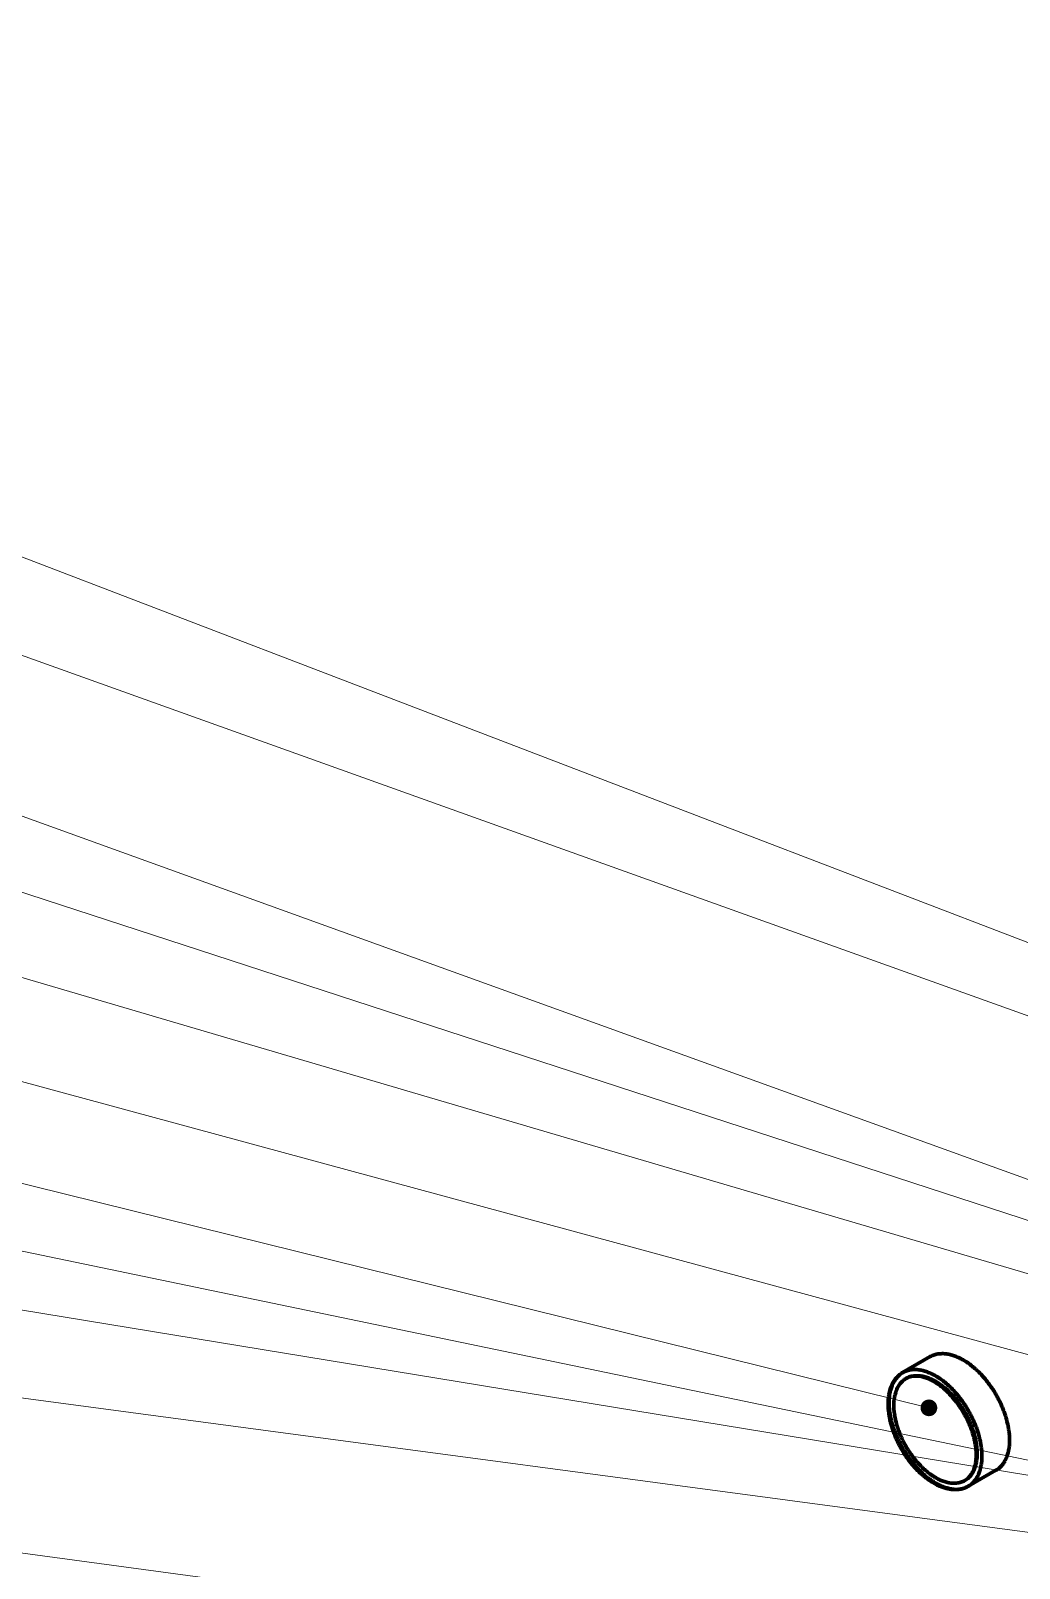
# Model space of a CAD drawing. Header units: millimetres. Extents: x 0 to 841, y 0 to 594.
# Drawn here: x 202.8 to 273.5, y 424.3 to 534.4 of the extents above; entities that cross this region are included whole.
import ezdxf

# ---------------------------------------------------------------- set-up
doc = ezdxf.new("R2010")
doc.units = ezdxf.units.MM
doc.layers.add('01-VISIBLE', color=7, linetype='CONTINUOUS', lineweight=70)
doc.layers.add('08-FINA', color=5, linetype='CONTINUOUS', lineweight=18)

msp = doc.modelspace()

# ---------------------------------------------------------------- hatches: boundary and pattern name
at = {"layer": '08-FINA'}
h = msp.add_hatch(color=7, dxfattribs=at)
h.dxf.hatch_style = 1
edge = h.paths.add_edge_path()
edge.add_arc((267.08, 435.79), 0.6, 0, 360)

# ---------------------------------------------------------------- linework, layer by layer
at = {"layer": '01-VISIBLE'}
for p, q in [((267.18, 439.46), (265.2, 438.31)), ((271.88, 431.32), (269.9, 430.17))]:
    msp.add_line(p, q, dxfattribs=at)
for points in [[(271.88, 431.32), (271.95, 431.36), (272.02, 431.4), (272.08, 431.45), (272.14, 431.5), (272.2, 431.56), (272.26, 431.61), (272.31, 431.67), (272.36, 431.74), (272.41, 431.8), (272.45, 431.87), (272.5, 431.94), (272.53, 432), (272.57, 432.08), (272.61, 432.15), (272.64, 432.22), (272.67, 432.3), (272.69, 432.37), (272.72, 432.45), (272.74, 432.53), (272.76, 432.6), (272.78, 432.68), (272.79, 432.76), (272.81, 432.84), (272.82, 432.92), (272.83, 433), (272.84, 433.08), (272.85, 433.16), (272.85, 433.24), (272.85, 433.32), (272.86, 433.4), (272.86, 433.48), (272.86, 433.56), (272.85, 433.64), (272.85, 433.72), (272.84, 433.8), (272.84, 433.88), (272.83, 433.96), (272.82, 434.04), (272.81, 434.12), (272.8, 434.19), (272.79, 434.27), (272.78, 434.35), (272.76, 434.43), (272.75, 434.51), (272.73, 434.59), (272.71, 434.67), (272.69, 434.75), (272.67, 434.82), (272.65, 434.9), (272.63, 434.98), (272.61, 435.05), (272.59, 435.13), (272.56, 435.21), (272.54, 435.28), (272.51, 435.36), (272.49, 435.44), (272.46, 435.51), (272.43, 435.59), (272.4, 435.66), (272.37, 435.74), (272.34, 435.81), (272.31, 435.88), (272.28, 435.96), (272.25, 436.03), (272.22, 436.1), (272.18, 436.18), (272.15, 436.25), (272.11, 436.32), (272.07, 436.39), (272.04, 436.46), (272, 436.53), (271.96, 436.6), (271.92, 436.67), (271.88, 436.74), (271.84, 436.81), (271.8, 436.88), (271.76, 436.95), (271.72, 437.02), (271.67, 437.08), (271.63, 437.15), (271.59, 437.22), (271.54, 437.28), (271.5, 437.35), (271.45, 437.41), (271.4, 437.48), (271.35, 437.54), (271.31, 437.61), (271.26, 437.67), (271.21, 437.73), (271.16, 437.8), (271.11, 437.86), (271.05, 437.92), (271, 437.98), (270.95, 438.04), (270.89, 438.1), (270.84, 438.16), (270.79, 438.22), (270.73, 438.27), (270.67, 438.33), (270.62, 438.39), (270.56, 438.44), (270.5, 438.5), (270.44, 438.55), (270.38, 438.61), (270.32, 438.66), (270.26, 438.71), (270.2, 438.76), (270.14, 438.81), (270.07, 438.86), (270.01, 438.91), (269.94, 438.96), (269.88, 439), (269.81, 439.05), (269.75, 439.09), (269.68, 439.14), (269.61, 439.18), (269.54, 439.22), (269.47, 439.26), (269.4, 439.3), (269.33, 439.33), (269.26, 439.37), (269.19, 439.4), (269.11, 439.43), (269.04, 439.47), (268.96, 439.49), (268.89, 439.52), (268.81, 439.55), (268.74, 439.57), (268.66, 439.59), (268.58, 439.61), (268.5, 439.63), (268.42, 439.64), (268.35, 439.66), (268.27, 439.66), (268.19, 439.67), (268.11, 439.68), (268.03, 439.68), (267.95, 439.67), (267.87, 439.67), (267.79, 439.66), (267.71, 439.65), (267.63, 439.63), (267.55, 439.61), (267.47, 439.59), (267.4, 439.56), (267.33, 439.53), (267.25, 439.49), (267.18, 439.46)], [(269.9, 430.17), (269.83, 430.13), (269.76, 430.1), (269.69, 430.07), (269.61, 430.04), (269.54, 430.01), (269.46, 429.99), (269.38, 429.97), (269.3, 429.96), (269.22, 429.95), (269.14, 429.94), (269.06, 429.93), (268.98, 429.93), (268.9, 429.93), (268.82, 429.94), (268.74, 429.94), (268.67, 429.95), (268.59, 429.96), (268.51, 429.98), (268.43, 429.99), (268.35, 430.01), (268.27, 430.03), (268.2, 430.05), (268.12, 430.08), (268.05, 430.1), (267.97, 430.13), (267.9, 430.16), (267.82, 430.19), (267.75, 430.23), (267.68, 430.26), (267.61, 430.3), (267.54, 430.34), (267.47, 430.37), (267.4, 430.41), (267.33, 430.46), (267.26, 430.5), (267.19, 430.54), (267.13, 430.59), (267.06, 430.63), (267, 430.68), (266.93, 430.73), (266.87, 430.78), (266.81, 430.82), (266.74, 430.88), (266.68, 430.93), (266.62, 430.98), (266.56, 431.03), (266.5, 431.09), (266.44, 431.14), (266.38, 431.19), (266.33, 431.25), (266.27, 431.31), (266.22, 431.36), (266.16, 431.42), (266.11, 431.48), (266.05, 431.54), (266, 431.6), (265.95, 431.66), (265.89, 431.72), (265.84, 431.78), (265.79, 431.84), (265.74, 431.91), (265.69, 431.97), (265.64, 432.03), (265.6, 432.1), (265.55, 432.16), (265.5, 432.23), (265.46, 432.29), (265.41, 432.36), (265.37, 432.43), (265.32, 432.49), (265.28, 432.56), (265.24, 432.63), (265.2, 432.7), (265.16, 432.77), (265.12, 432.83), (265.08, 432.9), (265.04, 432.97), (265, 433.04), (264.96, 433.12), (264.92, 433.19), (264.89, 433.26), (264.85, 433.33), (264.82, 433.4), (264.78, 433.47), (264.75, 433.55), (264.72, 433.62), (264.69, 433.69), (264.66, 433.77), (264.63, 433.84), (264.6, 433.92), (264.57, 433.99), (264.54, 434.07), (264.51, 434.14), (264.49, 434.22), (264.46, 434.29), (264.44, 434.37), (264.41, 434.45), (264.39, 434.52), (264.37, 434.6), (264.35, 434.68), (264.33, 434.75), (264.31, 434.83), (264.29, 434.91), (264.28, 434.99), (264.26, 435.07), (264.25, 435.15), (264.23, 435.22), (264.22, 435.3), (264.21, 435.38), (264.2, 435.46), (264.19, 435.54), (264.18, 435.62), (264.17, 435.7), (264.17, 435.78), (264.16, 435.86), (264.16, 435.94), (264.16, 436.02), (264.16, 436.1), (264.16, 436.18), (264.16, 436.26), (264.17, 436.34), (264.17, 436.42), (264.18, 436.5), (264.19, 436.58), (264.2, 436.66), (264.22, 436.74), (264.23, 436.82), (264.25, 436.89), (264.27, 436.97), (264.29, 437.05), (264.31, 437.13), (264.34, 437.2), (264.36, 437.28), (264.39, 437.35), (264.42, 437.42), (264.46, 437.5), (264.5, 437.57), (264.54, 437.64), (264.58, 437.71), (264.62, 437.77), (264.67, 437.84), (264.72, 437.9), (264.77, 437.96), (264.83, 438.02), (264.88, 438.07), (264.94, 438.13), (265, 438.18), (265.07, 438.23), (265.13, 438.27), (265.2, 438.31)], [(265.2, 438.31), (265.13, 438.27), (265.07, 438.23), (265, 438.18), (264.94, 438.13), (264.88, 438.07), (264.83, 438.01), (264.78, 437.95), (264.73, 437.89), (264.68, 437.83), (264.63, 437.76), (264.59, 437.69), (264.55, 437.62), (264.51, 437.55), (264.48, 437.48), (264.45, 437.4), (264.42, 437.33), (264.39, 437.25), (264.37, 437.18), (264.35, 437.1), (264.33, 437.02), (264.31, 436.94), (264.29, 436.87), (264.28, 436.79), (264.27, 436.71), (264.26, 436.63), (264.25, 436.55), (264.24, 436.47), (264.24, 436.39), (264.23, 436.31), (264.23, 436.23), (264.23, 436.15), (264.23, 436.07), (264.23, 435.99), (264.24, 435.91), (264.24, 435.83), (264.25, 435.75), (264.26, 435.67), (264.26, 435.59), (264.27, 435.51), (264.29, 435.43), (264.3, 435.35), (264.31, 435.27), (264.33, 435.19), (264.34, 435.11), (264.36, 435.03), (264.37, 434.96), (264.39, 434.88), (264.41, 434.8), (264.43, 434.72), (264.45, 434.65), (264.48, 434.57), (264.5, 434.49), (264.52, 434.42), (264.55, 434.34), (264.57, 434.26), (264.6, 434.19), (264.63, 434.11), (264.66, 434.04), (264.68, 433.96), (264.71, 433.89), (264.74, 433.81), (264.78, 433.74), (264.81, 433.67), (264.84, 433.59), (264.87, 433.52), (264.91, 433.45), (264.94, 433.38), (264.98, 433.3), (265.01, 433.23), (265.05, 433.16), (265.09, 433.09), (265.13, 433.02), (265.17, 432.95), (265.21, 432.88), (265.25, 432.81), (265.29, 432.74), (265.33, 432.67), (265.37, 432.61), (265.42, 432.54), (265.46, 432.47), (265.5, 432.4), (265.55, 432.34), (265.59, 432.27), (265.64, 432.21), (265.69, 432.14), (265.74, 432.08), (265.78, 432.01), (265.83, 431.95), (265.88, 431.89), (265.93, 431.83), (265.99, 431.76), (266.04, 431.7), (266.09, 431.64), (266.14, 431.58), (266.2, 431.52), (266.25, 431.46), (266.31, 431.4), (266.36, 431.35), (266.42, 431.29), (266.48, 431.23), (266.53, 431.18), (266.59, 431.12), (266.65, 431.07), (266.71, 431.02), (266.77, 430.96), (266.83, 430.91), (266.89, 430.86), (266.96, 430.81), (267.02, 430.76), (267.08, 430.71), (267.15, 430.67), (267.21, 430.62), (267.28, 430.57), (267.35, 430.53), (267.42, 430.49), (267.48, 430.45), (267.55, 430.4)], [(267.55, 438.08), (267.48, 438.12), (267.41, 438.16), (267.34, 438.2), (267.26, 438.23), (267.19, 438.27), (267.11, 438.3), (267.03, 438.33), (266.96, 438.36), (266.88, 438.39), (266.8, 438.41), (266.72, 438.44), (266.64, 438.46), (266.56, 438.48), (266.48, 438.49), (266.4, 438.51), (266.32, 438.52), (266.24, 438.53), (266.15, 438.53), (266.07, 438.53), (265.99, 438.53), (265.91, 438.53), (265.83, 438.52), (265.74, 438.51), (265.66, 438.49), (265.58, 438.47), (265.5, 438.45), (265.43, 438.42), (265.35, 438.39), (265.28, 438.35), (265.2, 438.31)], [(269.66, 430.59), (269.59, 430.55), (269.52, 430.52), (269.45, 430.49), (269.37, 430.46), (269.29, 430.44), (269.22, 430.42), (269.14, 430.41), (269.06, 430.4), (268.98, 430.39), (268.9, 430.39), (268.82, 430.39), (268.74, 430.4), (268.66, 430.4), (268.58, 430.41), (268.5, 430.43), (268.42, 430.44), (268.34, 430.46), (268.27, 430.48), (268.19, 430.51), (268.11, 430.53), (268.04, 430.56), (267.96, 430.59), (267.89, 430.62), (267.82, 430.66), (267.75, 430.69), (267.68, 430.73), (267.6, 430.77), (267.54, 430.81), (267.47, 430.85), (267.4, 430.89), (267.33, 430.93), (267.27, 430.98), (267.2, 431.02), (267.14, 431.07), (267.07, 431.12), (267.01, 431.17), (266.95, 431.22), (266.88, 431.27), (266.82, 431.32), (266.76, 431.38), (266.7, 431.43), (266.65, 431.48), (266.59, 431.54), (266.53, 431.6), (266.47, 431.65), (266.42, 431.71), (266.36, 431.77), (266.31, 431.83), (266.26, 431.89), (266.2, 431.95), (266.15, 432.01), (266.1, 432.07), (266.05, 432.13), (266, 432.19), (265.95, 432.26), (265.9, 432.32), (265.86, 432.39), (265.81, 432.45), (265.76, 432.52), (265.72, 432.58), (265.67, 432.65), (265.63, 432.72), (265.59, 432.78), (265.55, 432.85), (265.5, 432.92), (265.46, 432.99), (265.42, 433.06), (265.38, 433.13), (265.35, 433.2), (265.31, 433.27), (265.27, 433.34), (265.23, 433.41), (265.2, 433.48), (265.16, 433.56), (265.13, 433.63), (265.1, 433.7), (265.07, 433.77), (265.03, 433.85), (265, 433.92), (264.97, 434), (264.95, 434.07), (264.92, 434.15), (264.89, 434.22), (264.87, 434.3), (264.84, 434.37), (264.82, 434.45), (264.79, 434.53), (264.77, 434.6), (264.75, 434.68), (264.73, 434.76), (264.71, 434.84), (264.69, 434.91), (264.68, 434.99), (264.66, 435.07), (264.64, 435.15), (264.63, 435.23), (264.62, 435.31), (264.61, 435.39), (264.6, 435.47), (264.59, 435.55), (264.58, 435.62), (264.58, 435.7), (264.57, 435.78), (264.57, 435.86), (264.57, 435.94), (264.57, 436.02), (264.57, 436.1), (264.58, 436.18), (264.58, 436.26), (264.59, 436.34), (264.6, 436.42), (264.61, 436.5), (264.62, 436.58), (264.64, 436.66), (264.66, 436.74), (264.68, 436.82), (264.7, 436.89), (264.72, 436.97), (264.75, 437.04), (264.78, 437.12), (264.81, 437.19), (264.85, 437.26), (264.89, 437.33), (264.93, 437.4), (264.98, 437.47), (265.02, 437.53), (265.07, 437.59), (265.13, 437.65), (265.19, 437.71), (265.25, 437.76), (265.31, 437.81), (265.37, 437.85), (265.44, 437.9)], [(265.44, 437.9), (265.52, 437.94), (265.59, 437.97), (265.67, 438), (265.74, 438.03), (265.82, 438.05), (265.9, 438.07), (265.99, 438.08), (266.07, 438.09), (266.15, 438.09), (266.23, 438.09), (266.31, 438.09), (266.4, 438.09), (266.48, 438.08), (266.56, 438.07), (266.64, 438.05), (266.72, 438.03), (266.8, 438.01), (266.88, 437.99), (266.96, 437.96), (267.03, 437.94), (267.11, 437.91), (267.19, 437.87), (267.26, 437.84), (267.34, 437.8), (267.41, 437.77), (267.48, 437.73), (267.55, 437.69)], [(267.43, 437.68), (267.36, 437.72), (267.29, 437.75), (267.22, 437.79), (267.15, 437.83), (267.07, 437.86), (267, 437.89), (266.92, 437.92), (266.85, 437.95), (266.77, 437.97), (266.69, 437.99), (266.62, 438.01), (266.54, 438.03), (266.46, 438.05), (266.38, 438.06), (266.3, 438.07), (266.22, 438.07), (266.14, 438.07), (266.06, 438.07), (265.98, 438.07), (265.9, 438.05), (265.82, 438.04), (265.74, 438.02), (265.66, 438), (265.59, 437.97), (265.51, 437.93), (265.44, 437.9)], [(269.66, 430.59), (269.73, 430.63), (269.8, 430.68), (269.86, 430.73), (269.92, 430.78), (269.97, 430.84), (270.02, 430.9), (270.07, 430.96), (270.12, 431.03), (270.16, 431.1), (270.2, 431.17), (270.24, 431.24), (270.27, 431.31), (270.3, 431.39), (270.32, 431.46), (270.35, 431.54), (270.37, 431.61), (270.39, 431.69), (270.41, 431.77), (270.42, 431.85), (270.43, 431.93), (270.44, 432.01), (270.45, 432.09), (270.46, 432.17), (270.46, 432.25), (270.47, 432.33), (270.47, 432.41), (270.47, 432.49), (270.46, 432.57), (270.46, 432.65), (270.46, 432.73), (270.45, 432.81), (270.44, 432.89), (270.43, 432.96), (270.42, 433.04), (270.41, 433.12), (270.4, 433.2), (270.38, 433.28), (270.37, 433.36), (270.35, 433.44), (270.33, 433.52), (270.32, 433.59), (270.3, 433.67), (270.28, 433.75), (270.25, 433.83), (270.23, 433.9), (270.21, 433.98), (270.18, 434.06), (270.16, 434.13), (270.13, 434.21), (270.1, 434.28), (270.08, 434.36), (270.05, 434.43), (270.02, 434.51), (269.99, 434.58), (269.96, 434.65), (269.92, 434.73), (269.89, 434.8), (269.86, 434.87), (269.82, 434.94), (269.79, 435.02), (269.75, 435.09), (269.71, 435.16), (269.68, 435.23), (269.64, 435.3), (269.6, 435.37), (269.56, 435.44), (269.52, 435.51), (269.48, 435.58), (269.43, 435.64), (269.39, 435.71), (269.35, 435.78), (269.3, 435.84), (269.26, 435.91), (269.21, 435.98), (269.17, 436.04), (269.12, 436.11), (269.07, 436.17), (269.02, 436.23), (268.97, 436.3), (268.92, 436.36), (268.87, 436.42), (268.82, 436.48), (268.77, 436.54), (268.72, 436.6), (268.66, 436.66), (268.61, 436.72), (268.55, 436.78), (268.5, 436.84), (268.44, 436.89), (268.38, 436.95), (268.33, 437), (268.27, 437.06), (268.21, 437.11), (268.15, 437.16), (268.09, 437.22), (268.02, 437.27), (267.96, 437.32), (267.9, 437.37), (267.83, 437.41), (267.77, 437.46), (267.7, 437.51), (267.64, 437.55), (267.57, 437.59), (267.5, 437.64), (267.43, 437.68)], [(269.9, 430.17), (269.97, 430.21), (270.04, 430.26), (270.1, 430.31), (270.16, 430.36), (270.22, 430.41), (270.28, 430.47), (270.33, 430.53), (270.38, 430.59), (270.43, 430.66), (270.47, 430.72), (270.52, 430.79), (270.56, 430.86), (270.59, 430.93), (270.63, 431.01), (270.66, 431.08), (270.69, 431.15), (270.71, 431.23), (270.74, 431.31), (270.76, 431.38), (270.78, 431.46), (270.8, 431.54), (270.81, 431.62), (270.83, 431.7), (270.84, 431.78), (270.85, 431.86), (270.86, 431.94), (270.87, 432.02), (270.87, 432.1), (270.87, 432.18), (270.88, 432.26), (270.88, 432.34), (270.88, 432.42), (270.87, 432.5), (270.87, 432.58), (270.86, 432.66), (270.86, 432.74), (270.85, 432.82), (270.84, 432.9), (270.83, 432.98), (270.82, 433.06), (270.81, 433.13), (270.8, 433.21), (270.78, 433.29), (270.77, 433.37), (270.75, 433.45), (270.73, 433.53), (270.71, 433.61), (270.69, 433.68), (270.67, 433.76), (270.65, 433.84), (270.63, 433.92), (270.61, 433.99), (270.58, 434.07), (270.56, 434.15), (270.53, 434.22), (270.51, 434.3), (270.48, 434.37), (270.45, 434.45), (270.42, 434.52), (270.39, 434.6), (270.36, 434.67), (270.33, 434.74), (270.3, 434.82), (270.27, 434.89), (270.23, 434.96), (270.2, 435.04), (270.16, 435.11), (270.13, 435.18), (270.09, 435.25), (270.05, 435.32), (270.02, 435.39), (269.98, 435.46), (269.94, 435.53), (269.9, 435.6), (269.86, 435.67), (269.82, 435.74), (269.78, 435.81), (269.73, 435.88), (269.69, 435.95), (269.65, 436.01), (269.6, 436.08), (269.56, 436.15), (269.51, 436.21), (269.46, 436.28), (269.42, 436.34), (269.37, 436.41), (269.32, 436.47), (269.27, 436.53), (269.22, 436.6), (269.17, 436.66), (269.12, 436.72), (269.07, 436.78), (269.02, 436.84), (268.96, 436.9), (268.91, 436.96), (268.86, 437.02), (268.8, 437.08), (268.74, 437.14), (268.69, 437.19), (268.63, 437.25), (268.57, 437.31), (268.51, 437.36), (268.46, 437.41), (268.4, 437.47), (268.33, 437.52), (268.27, 437.57), (268.21, 437.62), (268.15, 437.67), (268.09, 437.72), (268.02, 437.77), (267.96, 437.82), (267.89, 437.86), (267.83, 437.91), (267.76, 437.95), (267.69, 438), (267.62, 438.04), (267.55, 438.08)], [(267.55, 437.69), (267.62, 437.65), (267.69, 437.6), (267.76, 437.56), (267.82, 437.52), (267.89, 437.47), (267.96, 437.42), (268.02, 437.38), (268.08, 437.33), (268.15, 437.28), (268.21, 437.23), (268.27, 437.17), (268.33, 437.12), (268.39, 437.07), (268.45, 437.01), (268.51, 436.96), (268.56, 436.9), (268.62, 436.84), (268.68, 436.79), (268.73, 436.73), (268.78, 436.67), (268.84, 436.61), (268.89, 436.55), (268.94, 436.49), (268.99, 436.43), (269.05, 436.36), (269.1, 436.3), (269.14, 436.24), (269.19, 436.17), (269.24, 436.11), (269.29, 436.04), (269.33, 435.98), (269.38, 435.91), (269.42, 435.85), (269.47, 435.78), (269.51, 435.71), (269.55, 435.64), (269.6, 435.58), (269.64, 435.51), (269.68, 435.44), (269.72, 435.37), (269.75, 435.3), (269.79, 435.23), (269.83, 435.15), (269.87, 435.08), (269.9, 435.01), (269.94, 434.94), (269.97, 434.87), (270, 434.79), (270.04, 434.72), (270.07, 434.65), (270.1, 434.57), (270.13, 434.5), (270.16, 434.42), (270.18, 434.35), (270.21, 434.27), (270.24, 434.2), (270.26, 434.12), (270.29, 434.04), (270.31, 433.97), (270.33, 433.89), (270.35, 433.81), (270.37, 433.73), (270.39, 433.66), (270.41, 433.58), (270.43, 433.5), (270.45, 433.42), (270.46, 433.34), (270.47, 433.26), (270.49, 433.18), (270.5, 433.11), (270.51, 433.03), (270.52, 432.95), (270.52, 432.87), (270.53, 432.79), (270.53, 432.71), (270.54, 432.63), (270.54, 432.55), (270.54, 432.47), (270.53, 432.38), (270.53, 432.3), (270.53, 432.22), (270.52, 432.14), (270.51, 432.07), (270.5, 431.99), (270.48, 431.91), (270.47, 431.83), (270.45, 431.75), (270.43, 431.67), (270.41, 431.59), (270.38, 431.52), (270.36, 431.44), (270.33, 431.37), (270.29, 431.3), (270.26, 431.22), (270.22, 431.15), (270.18, 431.09), (270.13, 431.02), (270.08, 430.95), (270.03, 430.89), (269.98, 430.83), (269.92, 430.78), (269.86, 430.73), (269.8, 430.68), (269.73, 430.63), (269.66, 430.59)], [(267.55, 430.4), (267.62, 430.36), (267.7, 430.33), (267.77, 430.29), (267.84, 430.25), (267.92, 430.22), (268, 430.18), (268.07, 430.15), (268.15, 430.12), (268.23, 430.1), (268.3, 430.07), (268.38, 430.05), (268.46, 430.03), (268.54, 430.01), (268.62, 429.99), (268.71, 429.98), (268.79, 429.97), (268.87, 429.96), (268.95, 429.95), (269.03, 429.95), (269.12, 429.95), (269.2, 429.96), (269.28, 429.97), (269.36, 429.98), (269.44, 429.99), (269.52, 430.01), (269.6, 430.04), (269.68, 430.07), (269.76, 430.1), (269.83, 430.13), (269.9, 430.17)]]:
    msp.add_lwpolyline(points, dxfattribs=at)
at = {"layer": '08-FINA'}
for p, q in [((51.2, 554.64), (292.92, 461.91)), ((51.24, 543.74), (276.54, 463.02)), ((51.23, 532.72), (283.57, 448.74)), ((51.28, 521.86), (286.17, 445.32)), ((51.32, 510.98), (281.68, 443.19)), ((51.34, 500.08), (276.78, 438.89)), ((51.37, 489.17), (267.08, 435.79)), ((51.41, 478.34), (276.78, 431.49)), ((51.44, 467.52), (282.37, 429.62)), ((51.46, 456.66), (279.08, 426.21)), ((51.46, 445.65), (277.96, 415.18))]:
    msp.add_line(p, q, dxfattribs=at)

doc.saveas('drawing.dxf')
